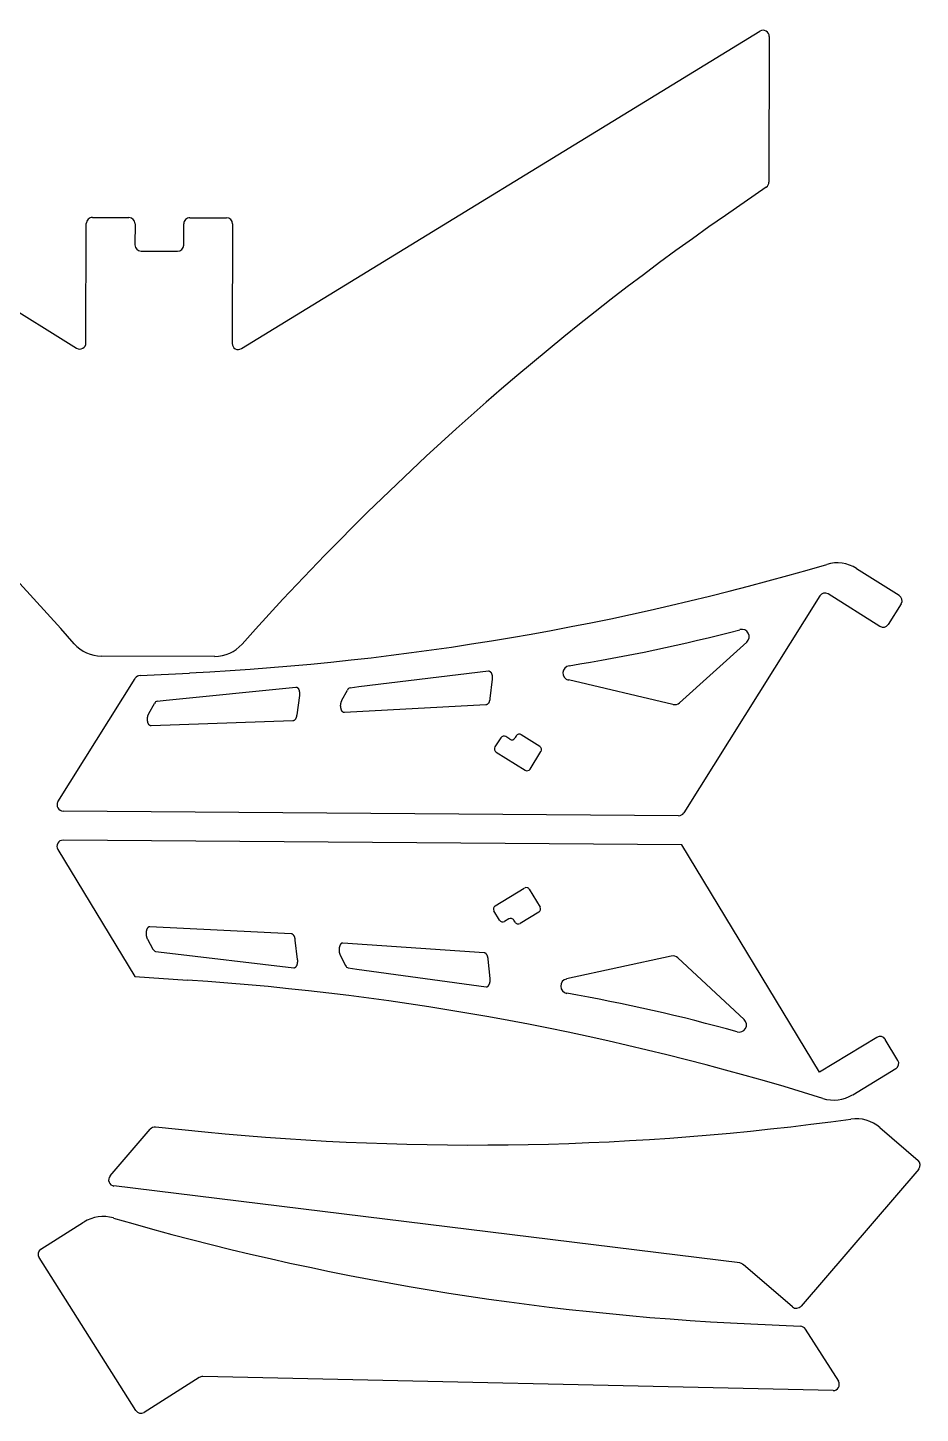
# Model space of a CAD drawing. Extents: x 2523 to 4264, y -377 to 761.
# Drawn here: x 3531 to 4264, y -377 to 760 of the extents above; entities that cross this region are included whole.
import ezdxf

# ---------------------------------------------------------------- set-up
doc = ezdxf.new("R2010")
doc.units = 0
doc.layers.get('0').update_dxf_attribs({"linetype": 'CONTINUOUS'})
doc.layers.add('DEFAULT', color=7, linetype='CONTINUOUS')

msp = doc.modelspace()

# ---------------------------------------------------------------- linework, layer by layer
at = {"color": 0, "linetype": 'BYBLOCK'}
for p, q in [((3147.2, 760.1), (3571.2, 497.2)), ((3706.5, 496.8), (4132, 757.3)), ((4139.6, 753), (4139.3, 633.5)), ((4137.1, 629.4), (4103.7, 606.1)), ((3584.2, 604.4), (3614.2, 604.3)), ((3664.2, 604.2), (3694.2, 604.1)), ((3578.9, 501.4), (3579.2, 599.4)), ((3619.2, 599.3), (3619.1, 581.8)), ((3659.1, 581.7), (3659.2, 599.2)), ((3699.2, 599.1), (3698.9, 501)), ((3624.1, 576.8), (3654.1, 576.7)), ((4211.2, 316.3), (4246.3, 294.3)), ((4181.1, 293.8), (4069.5, 115.7)), ((4230.4, 268.8), (4188, 295.4)), ((4247.9, 287.4), (4237.3, 270.4)), ((3684.6, 244.1), (3591.7, 244.4)), ((3623.4, 228.5), (3664, 230.5)), ((3555.9, 124.9), (3619.4, 226.1)), ((3919.3, 177.4), (3914.5, 169.8)), ((3926.8, 176.2), (3923.4, 178.3)), ((3932, 178.8), (3930.9, 177.2)), ((3951.4, 170.2), (3936.1, 179.8)), ((3915.5, 165.6), (3939.2, 150.7)), ((3943.3, 151.7), (3952.3, 166.1)), ((4065.2, 113.4), (3560.1, 117.2)), ((4068, 89.4), (3560.1, 93.3)), ((3555.8, 85.7), (3619.1, -18.7)), ((4180.9, -97.1), (4068, 89.4)), ((3914.7, 39.5), (3938.6, 54)), ((3942.7, 53), (3951.6, 38.4)), ((3918.3, 27.6), (3913.7, 35.3)), ((3950.5, 34.3), (3935.1, 25)), ((3925.9, 28.7), (3922.4, 26.6)), ((3931, 26), (3930, 27.7)), ((3619.1, -18.7), (3662.3, -21.6)), ((4228, -68.6), (4180.9, -97.1)), ((4245.2, -87.4), (4234.8, -70.3)), ((4208.1, -115.7), (4243.5, -94.2)), ((3542, -242.4), (3577, -220.3)), ((3619.8, -374.8), (3540.5, -249.3)), ((4124.5, -303.7), (4165.2, -305.6)), ((4169.2, -307.9), (4196.3, -350.8)), ((3671.9, -347.7), (3626.7, -376.3)), ((4192, -358.5), (3674.7, -346.9))]:
    msp.add_line(p, q, dxfattribs=at)
for centre, radius, start, end in [((4134.6, 753), 5, 359.8325, 121.4746), ((4134.3, 633.5), 5, 304.8325, 359.8325), ((1875.8, -1234.7), 2255.2, 41.3287, 54.8325), ((3584.2, 599.4), 5, 89.8325, 179.8325), ((3614.2, 599.3), 5, 359.8325, 89.8325), ((3664.2, 599.2), 5, 89.8325, 179.8325), ((3694.2, 599.1), 5, 359.8325, 89.8325), ((5391.8, -1245), 2255.2, 124.8325, 138.3363), ((3624.1, 581.8), 5, 179.8325, 269.8325), ((3654.1, 581.7), 5, 269.8325, 359.8325), ((3573.9, 501.4), 5, 238.1904, 359.8325), ((3703.9, 501), 5, 179.8325, 301.4746), ((3549.1, 2482.8), 2255.2, 272.9203, 286.424), ((4195.3, 290.9), 30, 57.9203, 106.424), ((4185.3, 291.2), 5, 57.9203, 147.9203), ((4243.6, 290), 5, 327.9203, 57.9203), ((4233, 273.1), 5, 237.9203, 327.9203), ((3591.8, 274.4), 30, 221.3287, 269.8325), ((3684.6, 274.1), 30, 269.8325, 318.3363), ((3623.6, 223.5), 5, 92.9203, 147.9203), ((3921.8, 175.8), 3, 57.9203, 147.9203), ((3928.4, 178.7), 3, 237.9203, 327.9203), ((3934.6, 177.3), 3, 57.9203, 147.9203), ((3917.1, 168.2), 3, 147.9203, 237.9203), ((3949.8, 167.7), 3, 327.9203, 57.9203), ((3940.8, 153.3), 3, 237.9203, 327.9203), ((3560.2, 122.2), 5, 147.9203, 269.5623), ((4065.2, 118.4), 5, 269.5623, 327.9203), ((3560.1, 88.3), 5, 89.5623, 211.2044), ((3940.2, 51.4), 3, 31.2044, 121.2044), ((3916.2, 36.9), 3, 121.2044, 211.2044), ((3949, 36.9), 3, 301.2044, 31.2044), ((3920.9, 29.2), 3, 211.2044, 301.2044), ((3927.4, 26.1), 3, 31.2044, 121.2044), ((3933.6, 27.5), 3, 211.2044, 301.2044), ((3513, -2271.8), 2255.2, 72.7006, 86.2044), ((4230.6, -72.8), 5, 31.2044, 121.2044), ((4240.9, -90), 5, 301.2044, 31.2044), ((4192.5, -90), 30, 252.7006, 301.2044), ((3593.1, -245.6), 30, 73.8183, 122.3221), ((4229.9, 1949), 2255.2, 253.8183, 267.3221), ((3544.7, -246.7), 5, 122.3221, 212.3221), ((4165, -310.6), 5, 32.3221, 87.3221), ((3674.6, -351.9), 5, 88.7203, 122.3221), ((4192.1, -353.5), 5, 268.7203, 32.3221), ((3624, -372.1), 5, 212.3221, 302.3221)]:
    msp.add_arc(centre, radius, start, end, dxfattribs=at)
at = {"layer": 'DEFAULT'}
for p, q in [((4121.1, 255.8), (4066, 206.1)), ((3802.8, 219.3), (3909.1, 232.2)), ((3909.1, 232.2), (3909.2, 232.2)), ((3909.2, 232.2), (3909.2, 232.2)), ((3909.2, 232.2), (3909.3, 232.2)), ((3909.3, 232.2), (3909.3, 232.2)), ((3909.3, 232.2), (3909.3, 232.2)), ((3909.3, 232.2), (3909.4, 232.2)), ((3909.4, 232.2), (3909.4, 232.2)), ((3909.4, 232.2), (3909.5, 232.2)), ((3909.5, 232.2), (3909.5, 232.2)), ((3909.5, 232.2), (3909.6, 232.2)), ((3909.6, 232.2), (3909.6, 232.2)), ((3909.6, 232.2), (3909.6, 232.2)), ((3909.6, 232.2), (3909.7, 232.2)), ((3909.7, 232.2), (3909.7, 232.2)), ((3909.7, 232.2), (3909.8, 232.2)), ((3909.8, 232.2), (3909.8, 232.1)), ((3909.8, 232.1), (3909.9, 232.1)), ((3909.9, 232.1), (3909.9, 232.1)), ((3909.9, 232.1), (3909.9, 232.1)), ((3909.9, 232.1), (3910, 232.1)), ((3910, 232.1), (3910, 232.1)), ((3910, 232.1), (3910.1, 232)), ((3910.1, 232), (3910.1, 232)), ((3910.1, 232), (3910.2, 232)), ((3910.2, 232), (3910.2, 232)), ((3910.2, 232), (3910.2, 232)), ((3910.2, 232), (3910.3, 231.9)), ((3910.3, 231.9), (3910.3, 231.9)), ((3910.3, 231.9), (3910.4, 231.9)), ((3910.4, 231.9), (3910.4, 231.8)), ((3910.4, 231.8), (3910.5, 231.8)), ((3910.5, 231.8), (3910.5, 231.8)), ((3910.5, 231.8), (3910.5, 231.8)), ((3910.5, 231.8), (3910.6, 231.7)), ((3910.6, 231.7), (3910.6, 231.7)), ((3910.6, 231.7), (3910.7, 231.7)), ((3910.7, 231.7), (3910.7, 231.6)), ((3910.7, 231.6), (3910.7, 231.6)), ((3910.7, 231.6), (3910.8, 231.5)), ((3910.8, 231.5), (3910.8, 231.5)), ((3910.8, 231.5), (3910.9, 231.4)), ((3910.9, 231.4), (3911, 231.3)), ((3911, 231.3), (3911, 231.2)), ((3911, 231.2), (3911.1, 231.2)), ((3911.1, 231.2), (3911.2, 231.1)), ((3911.2, 231.1), (3911.2, 231)), ((3911.2, 231), (3911.3, 230.9)), ((3911.3, 230.9), (3911.4, 230.7)), ((3911.4, 230.7), (3911.4, 230.6)), ((3911.4, 230.6), (3911.5, 230.5)), ((3911.5, 230.5), (3911.5, 230.4)), ((3911.5, 230.4), (3911.6, 230.3)), ((3911.6, 230.3), (3911.6, 230.2)), ((3911.6, 230.2), (3911.7, 230)), ((3911.7, 230), (3911.7, 229.9)), ((3911.7, 229.9), (3911.8, 229.8)), ((3911.8, 229.8), (3911.8, 229.7)), ((3911.8, 229.7), (3911.9, 229.5)), ((3911.9, 229.5), (3911.9, 229.4)), ((3911.9, 229.4), (3912, 229.2)), ((3912, 229.2), (3912, 229.1)), ((3912, 229.1), (3912, 228.9)), ((3912, 228.9), (3912.1, 228.8)), ((3912.1, 228.8), (3912.1, 228.6)), ((3912.1, 228.6), (3912.2, 228.3)), ((3912.2, 228.3), (3912.2, 228)), ((3912.2, 228), (3912.2, 227.7)), ((3912.2, 227.7), (3912.3, 227.4)), ((3644.6, 208.1), (3751.1, 219)), ((3751.1, 219), (3751.2, 219)), ((3751.2, 219), (3751.2, 219)), ((3751.2, 219), (3751.2, 219)), ((3751.2, 219), (3751.3, 219)), ((3751.3, 219), (3751.3, 219)), ((3751.3, 219), (3751.4, 219)), ((3751.4, 219), (3751.4, 219)), ((3751.4, 219), (3751.5, 219)), ((3751.5, 219), (3751.5, 219)), ((3751.5, 219), (3751.5, 219)), ((3751.5, 219), (3751.6, 218.9)), ((3751.6, 218.9), (3751.6, 218.9)), ((3751.6, 218.9), (3751.7, 218.9)), ((3751.7, 218.9), (3751.7, 218.9)), ((3751.7, 218.9), (3751.8, 218.9)), ((3751.8, 218.9), (3751.8, 218.9)), ((3751.8, 218.9), (3751.9, 218.9)), ((3751.9, 218.9), (3751.9, 218.9)), ((3751.9, 218.9), (3751.9, 218.8)), ((3751.9, 218.8), (3752, 218.8)), ((3752, 218.8), (3752, 218.8)), ((3752, 218.8), (3752.1, 218.8)), ((3752.1, 218.8), (3752.1, 218.8)), ((3752.1, 218.8), (3752.1, 218.7)), ((3752.1, 218.7), (3752.2, 218.7)), ((3752.2, 218.7), (3752.2, 218.7)), ((3752.2, 218.7), (3752.3, 218.7)), ((3752.3, 218.7), (3752.3, 218.6)), ((3752.3, 218.6), (3752.4, 218.6)), ((3752.4, 218.6), (3752.4, 218.6)), ((3752.4, 218.6), (3752.4, 218.6)), ((3752.4, 218.6), (3752.5, 218.5)), ((3752.5, 218.5), (3752.5, 218.5)), ((3752.5, 218.5), (3752.6, 218.5)), ((3752.6, 218.5), (3752.6, 218.4)), ((3752.6, 218.4), (3752.6, 218.4)), ((3752.6, 218.4), (3752.7, 218.4)), ((3752.7, 218.4), (3752.7, 218.3)), ((3752.7, 218.3), (3752.7, 218.3)), ((3752.7, 218.3), (3752.8, 218.2)), ((3752.8, 218.2), (3752.9, 218.2)), ((3752.9, 218.2), (3752.9, 218.1)), ((3752.9, 218.1), (3753, 218)), ((3753, 218), (3753.1, 217.9)), ((3753.1, 217.9), (3753.1, 217.8)), ((3753.1, 217.8), (3753.2, 217.7)), ((3753.2, 217.7), (3753.3, 217.6)), ((3753.3, 217.6), (3753.3, 217.5)), ((3753.3, 217.5), (3753.4, 217.4)), ((3753.4, 217.4), (3753.4, 217.2)), ((3753.4, 217.2), (3753.5, 217.1)), ((3753.5, 217.1), (3753.5, 217)), ((3753.5, 217), (3753.6, 216.9)), ((3753.6, 216.9), (3753.6, 216.8)), ((3753.6, 216.8), (3753.7, 216.6)), ((3753.7, 216.6), (3753.7, 216.5)), ((3753.7, 216.5), (3753.8, 216.4)), ((3753.8, 216.4), (3753.8, 216.2)), ((3753.8, 216.2), (3753.9, 216.1)), ((3753.9, 216.1), (3753.9, 216)), ((3789, 208.2), (3793.5, 216.5)), ((3795.7, 218.4), (3802.8, 219.3)), ((3912.2, 225.4), (3910.4, 209.5)), ((3912.3, 225.7), (3912.2, 225.4)), ((3912.3, 227.4), (3912.3, 227)), ((3912.3, 227), (3912.3, 226.7)), ((3912.3, 226.7), (3912.3, 226.4)), ((3912.3, 226.4), (3912.3, 226)), ((3912.3, 226), (3912.3, 225.7)), ((4060.6, 204.7), (3975, 224.8)), ((3630.5, 197.3), (3635.2, 205.5)), ((3637.4, 207.4), (3644.6, 208.1)), ((3754.1, 212.1), (3752, 196.2)), ((3753.9, 216), (3753.9, 215.8)), ((3753.9, 215.8), (3754, 215.7)), ((3754, 215.7), (3754, 215.5)), ((3754, 215.5), (3754, 215.4)), ((3754, 215.4), (3754.1, 215)), ((3754.1, 215), (3754.1, 214.7)), ((3754.1, 214.7), (3754.1, 214.4)), ((3754.1, 214.4), (3754.2, 214.1)), ((3754.2, 213.1), (3754.1, 212.7)), ((3754.1, 212.7), (3754.1, 212.4)), ((3754.1, 212.4), (3754.1, 212.1)), ((3754.2, 214.1), (3754.2, 213.7)), ((3754.2, 213.7), (3754.2, 213.4)), ((3754.2, 213.4), (3754.2, 213.1)), ((3788, 205.1), (3788.1, 205.3)), ((3788, 204.9), (3788, 205.1)), ((3788, 204.6), (3788, 204.9)), ((3788.1, 205.7), (3788.2, 206)), ((3788.1, 205.5), (3788.1, 205.7)), ((3788.1, 205.3), (3788.1, 205.5)), ((3788.2, 206.2), (3788.3, 206.4)), ((3788.2, 206), (3788.2, 206.2)), ((3788.3, 206.6), (3788.4, 206.8)), ((3788.3, 206.4), (3788.3, 206.6)), ((3788.4, 206.8), (3788.5, 207)), ((3788.5, 207.2), (3788.6, 207.4)), ((3788.5, 207), (3788.5, 207.2)), ((3788.6, 207.4), (3788.7, 207.5)), ((3788.7, 207.5), (3788.8, 207.7)), ((3788.8, 207.9), (3788.9, 208)), ((3788.8, 207.7), (3788.8, 207.9)), ((3788.9, 208), (3789, 208.2)), ((3908.2, 204.7), (3908.1, 204.7)), ((3908.3, 204.8), (3908.2, 204.7)), ((3908.4, 204.9), (3908.3, 204.8)), ((3908.3, 204.8), (3908.3, 204.8)), ((3908.5, 205), (3908.4, 204.9)), ((3908.6, 205.1), (3908.5, 205)), ((3908.5, 205), (3908.5, 205)), ((3908.7, 205.1), (3908.6, 205.1)), ((3908.8, 205.3), (3908.7, 205.2)), ((3908.7, 205.2), (3908.7, 205.1)), ((3908.9, 205.4), (3908.8, 205.3)), ((3909, 205.5), (3908.9, 205.4)), ((3908.9, 205.4), (3908.9, 205.4)), ((3909.1, 205.6), (3909, 205.5)), ((3909.2, 205.8), (3909.1, 205.7)), ((3909.1, 205.7), (3909.1, 205.6)), ((3909.3, 206), (3909.2, 205.9)), ((3909.2, 205.9), (3909.2, 205.8)), ((3909.4, 206.1), (3909.3, 206.1)), ((3909.3, 206.1), (3909.3, 206)), ((3909.5, 206.2), (3909.4, 206.1)), ((3909.6, 206.5), (3909.5, 206.2)), ((3909.7, 206.7), (3909.6, 206.5)), ((3909.8, 206.9), (3909.7, 206.7)), ((3909.9, 207.3), (3909.8, 207.1)), ((3909.8, 207.1), (3909.8, 206.9)), ((3910, 207.6), (3909.9, 207.3)), ((3910.1, 207.8), (3910, 207.6)), ((3910.2, 208.3), (3910.1, 208)), ((3910.1, 208), (3910.1, 207.8)), ((3910.3, 208.8), (3910.2, 208.5)), ((3910.2, 208.5), (3910.2, 208.3)), ((3910.4, 209.3), (3910.3, 209)), ((3910.3, 209), (3910.3, 208.8)), ((3910.4, 209.5), (3910.4, 209.3)), ((3629.4, 193.5), (3629.5, 193.7)), ((3629.4, 193.3), (3629.4, 193.5)), ((3629.5, 194.2), (3629.6, 194.4)), ((3629.5, 194), (3629.5, 194.2)), ((3629.5, 193.7), (3629.5, 194)), ((3629.6, 194.9), (3629.7, 195.1)), ((3629.6, 194.6), (3629.6, 194.9)), ((3629.6, 194.4), (3629.6, 194.6)), ((3629.7, 195.3), (3629.8, 195.5)), ((3629.7, 195.1), (3629.7, 195.3)), ((3629.8, 195.5), (3629.9, 195.7)), ((3629.9, 195.9), (3630, 196.1)), ((3629.9, 195.7), (3629.9, 195.9)), ((3630, 196.1), (3630.1, 196.3)), ((3630.1, 196.5), (3630.2, 196.6)), ((3630.1, 196.3), (3630.1, 196.5)), ((3630.2, 196.6), (3630.3, 196.8)), ((3630.3, 196.8), (3630.4, 197)), ((3630.4, 197), (3630.5, 197.1)), ((3630.5, 197.1), (3630.5, 197.3)), ((3751.2, 193.4), (3751, 193.2)), ((3751.3, 193.6), (3751.2, 193.4)), ((3751.4, 194.1), (3751.3, 193.9)), ((3751.3, 193.9), (3751.3, 193.6)), ((3751.5, 194.3), (3751.4, 194.1)), ((3751.6, 194.6), (3751.5, 194.3)), ((3751.7, 194.8), (3751.6, 194.6)), ((3751.8, 195.3), (3751.7, 195)), ((3751.7, 195), (3751.7, 194.8)), ((3751.9, 195.8), (3751.8, 195.5)), ((3751.8, 195.5), (3751.8, 195.3)), ((3752, 196.2), (3751.9, 196)), ((3751.9, 196), (3751.9, 195.8)), ((3787.9, 204), (3788, 204.2)), ((3787.9, 203.7), (3787.9, 204)), ((3787.9, 203.5), (3787.9, 203.7)), ((3787.9, 203.3), (3787.9, 203.5)), ((3788, 203.1), (3787.9, 203.3)), ((3788, 204.4), (3788, 204.6)), ((3788, 204.2), (3788, 204.4)), ((3788, 202.8), (3788, 203.1)), ((3788, 202.6), (3788, 202.8)), ((3788, 202.4), (3788, 202.6)), ((3788, 202.2), (3788, 202.4)), ((3788.1, 202), (3788, 202.2)), ((3788.1, 201.8), (3788.1, 202)), ((3788.1, 201.6), (3788.1, 201.8)), ((3788.2, 201.4), (3788.1, 201.6)), ((3788.2, 201.2), (3788.2, 201.4)), ((3788.3, 201.1), (3788.2, 201.2)), ((3788.3, 200.9), (3788.3, 201.1)), ((3788.4, 200.7), (3788.3, 200.9)), ((3788.4, 200.5), (3788.4, 200.7)), ((3788.5, 200.3), (3788.4, 200.5)), ((3788.6, 200.2), (3788.5, 200.3)), ((3788.6, 200), (3788.6, 200.2)), ((3788.7, 199.8), (3788.6, 200)), ((3788.8, 199.7), (3788.7, 199.8)), ((3788.9, 199.5), (3788.8, 199.7)), ((3789, 199.4), (3788.9, 199.5)), ((3788.9, 199.5), (3788.9, 199.5)), ((3789, 199.3), (3789, 199.4)), ((3789.1, 199.3), (3789, 199.3)), ((3789.1, 199.2), (3789.1, 199.3)), ((3789.1, 199.1), (3789.1, 199.2)), ((3789.2, 199.1), (3789.1, 199.1)), ((3789.2, 199), (3789.2, 199.1)), ((3789.3, 198.9), (3789.2, 199)), ((3789.4, 198.8), (3789.3, 198.9)), ((3789.3, 198.9), (3789.3, 198.9)), ((3789.5, 198.7), (3789.4, 198.8)), ((3789.4, 198.8), (3789.4, 198.8)), ((3789.6, 198.6), (3789.5, 198.7)), ((3789.5, 198.7), (3789.5, 198.7)), ((3789.7, 198.6), (3789.6, 198.6)), ((3789.7, 198.5), (3789.7, 198.6)), ((3789.8, 198.5), (3789.7, 198.5)), ((3789.8, 198.4), (3789.8, 198.5)), ((3789.9, 198.4), (3789.8, 198.4)), ((3790, 198.3), (3789.9, 198.4)), ((3789.9, 198.4), (3789.9, 198.4)), ((3790.1, 198.3), (3790, 198.3)), ((3790, 198.3), (3790, 198.3)), ((3790.2, 198.2), (3790.1, 198.3)), ((3790.3, 198.2), (3790.2, 198.2)), ((3790.2, 198.2), (3790.2, 198.2)), ((3790.4, 198.2), (3790.3, 198.2)), ((3790.3, 198.2), (3790.3, 198.2)), ((3790.4, 198.1), (3790.4, 198.2)), ((3790.5, 198.1), (3790.4, 198.1)), ((3790.6, 198.1), (3790.5, 198.1)), ((3790.5, 198.1), (3790.5, 198.1)), ((3790.7, 198.1), (3790.6, 198.1)), ((3790.8, 198.1), (3790.7, 198.1)), ((3790.7, 198.1), (3790.7, 198.1)), ((3790.9, 198.1), (3790.8, 198.1)), ((3790.8, 198.1), (3790.8, 198.1)), ((3791, 198.1), (3790.9, 198.1)), ((3790.9, 198.1), (3790.9, 198.1)), ((3907.1, 204.3), (3791, 198.1)), ((3907.2, 204.3), (3907.1, 204.3)), ((3907.3, 204.4), (3907.2, 204.3)), ((3907.2, 204.3), (3907.2, 204.3)), ((3907.2, 204.3), (3907.2, 204.3)), ((3907.4, 204.4), (3907.3, 204.4)), ((3907.3, 204.4), (3907.3, 204.4)), ((3907.3, 204.4), (3907.3, 204.4)), ((3907.5, 204.4), (3907.4, 204.4)), ((3907.4, 204.4), (3907.4, 204.4)), ((3907.4, 204.4), (3907.4, 204.4)), ((3907.6, 204.4), (3907.5, 204.4)), ((3907.5, 204.4), (3907.5, 204.4)), ((3907.5, 204.4), (3907.5, 204.4)), ((3907.7, 204.4), (3907.6, 204.4)), ((3907.6, 204.4), (3907.6, 204.4)), ((3907.6, 204.4), (3907.6, 204.4)), ((3907.8, 204.5), (3907.7, 204.5)), ((3907.7, 204.5), (3907.7, 204.5)), ((3907.7, 204.5), (3907.7, 204.4)), ((3907.9, 204.5), (3907.8, 204.5)), ((3908, 204.6), (3907.9, 204.6)), ((3907.9, 204.6), (3907.9, 204.5)), ((3908.1, 204.6), (3908, 204.6)), ((3908.1, 204.7), (3908.1, 204.6)), ((3629.4, 193.1), (3629.4, 193.3)), ((3629.4, 192.8), (3629.4, 193.1)), ((3629.4, 192.6), (3629.4, 192.8)), ((3629.4, 192.4), (3629.4, 192.6)), ((3629.4, 192.2), (3629.4, 192.4)), ((3629.4, 192), (3629.4, 192.2)), ((3629.4, 191.8), (3629.4, 192)), ((3629.4, 191.5), (3629.4, 191.8)), ((3629.5, 191.3), (3629.4, 191.5)), ((3629.5, 191.1), (3629.5, 191.3)), ((3629.5, 190.9), (3629.5, 191.1)), ((3629.6, 190.7), (3629.5, 190.9)), ((3629.6, 190.6), (3629.6, 190.7)), ((3629.6, 190.4), (3629.6, 190.6)), ((3629.7, 190.2), (3629.6, 190.4)), ((3629.7, 190), (3629.7, 190.2)), ((3629.8, 189.8), (3629.7, 190)), ((3629.8, 189.6), (3629.8, 189.8)), ((3629.9, 189.5), (3629.8, 189.6)), ((3630, 189.3), (3629.9, 189.5)), ((3630, 189.1), (3630, 189.3)), ((3630.1, 188.9), (3630, 189.1)), ((3630.2, 188.8), (3630.1, 188.9)), ((3630.3, 188.6), (3630.2, 188.8)), ((3630.3, 188.5), (3630.3, 188.6)), ((3630.3, 188.6), (3630.3, 188.6)), ((3630.4, 188.4), (3630.3, 188.5)), ((3630.5, 188.3), (3630.4, 188.4)), ((3630.4, 188.4), (3630.4, 188.4)), ((3630.5, 188.2), (3630.5, 188.3)), ((3630.6, 188.2), (3630.5, 188.2)), ((3630.6, 188.1), (3630.6, 188.2)), ((3630.7, 188), (3630.6, 188.1)), ((3630.8, 187.9), (3630.7, 188)), ((3630.7, 188), (3630.7, 188)), ((3630.9, 187.8), (3630.8, 187.9)), ((3630.8, 187.9), (3630.8, 187.9)), ((3631, 187.7), (3630.9, 187.8)), ((3630.9, 187.8), (3630.9, 187.8)), ((3631.1, 187.6), (3631, 187.7)), ((3631, 187.7), (3631, 187.7)), ((3631.2, 187.5), (3631.1, 187.6)), ((3631.1, 187.6), (3631.1, 187.6)), ((3631.3, 187.5), (3631.2, 187.5)), ((3631.2, 187.5), (3631.2, 187.5)), ((3631.3, 187.4), (3631.3, 187.5)), ((3631.4, 187.4), (3631.3, 187.4)), ((3631.5, 187.3), (3631.4, 187.4)), ((3631.4, 187.4), (3631.4, 187.4)), ((3631.6, 187.3), (3631.5, 187.3)), ((3631.7, 187.3), (3631.6, 187.3)), ((3631.6, 187.3), (3631.6, 187.3)), ((3631.7, 187.2), (3631.7, 187.3)), ((3631.8, 187.2), (3631.7, 187.2)), ((3631.9, 187.2), (3631.8, 187.2)), ((3631.8, 187.2), (3631.8, 187.2)), ((3632, 187.2), (3631.9, 187.2)), ((3632.1, 187.2), (3632, 187.2)), ((3632, 187.2), (3632, 187.2)), ((3632.1, 187.1), (3632.1, 187.2)), ((3632.2, 187.1), (3632.1, 187.1)), ((3632.3, 187.1), (3632.2, 187.1)), ((3632.2, 187.1), (3632.2, 187.1)), ((3748.6, 191.2), (3632.3, 187.1)), ((3632.3, 187.1), (3632.3, 187.1)), ((3748.7, 191.2), (3748.6, 191.2)), ((3748.6, 191.2), (3748.6, 191.2)), ((3748.8, 191.2), (3748.7, 191.2)), ((3748.7, 191.2), (3748.7, 191.2)), ((3748.7, 191.2), (3748.7, 191.2)), ((3748.9, 191.2), (3748.8, 191.2)), ((3748.8, 191.2), (3748.8, 191.2)), ((3748.8, 191.2), (3748.8, 191.2)), ((3748.8, 191.2), (3748.8, 191.2)), ((3749, 191.2), (3748.9, 191.2)), ((3748.9, 191.2), (3748.9, 191.2)), ((3748.9, 191.2), (3748.9, 191.2)), ((3749.1, 191.2), (3749, 191.2)), ((3749, 191.2), (3749, 191.2)), ((3749.2, 191.3), (3749.1, 191.3)), ((3749.1, 191.3), (3749.1, 191.2)), ((3749.1, 191.2), (3749.1, 191.2)), ((3749.3, 191.3), (3749.2, 191.3)), ((3749.2, 191.3), (3749.2, 191.3)), ((3749.4, 191.4), (3749.3, 191.3)), ((3749.3, 191.3), (3749.3, 191.3)), ((3749.5, 191.4), (3749.4, 191.4)), ((3749.6, 191.5), (3749.5, 191.4)), ((3749.5, 191.4), (3749.5, 191.4)), ((3749.7, 191.5), (3749.6, 191.5)), ((3749.8, 191.6), (3749.7, 191.6)), ((3749.7, 191.6), (3749.7, 191.5)), ((3749.9, 191.7), (3749.8, 191.6)), ((3750, 191.8), (3749.9, 191.7)), ((3749.9, 191.7), (3749.9, 191.7)), ((3750.1, 191.9), (3750, 191.8)), ((3750.2, 192), (3750.1, 191.9)), ((3750.1, 191.9), (3750.1, 191.9)), ((3750.3, 192.1), (3750.2, 192)), ((3750.4, 192.2), (3750.3, 192.1)), ((3750.3, 192.1), (3750.3, 192.1)), ((3750.5, 192.3), (3750.4, 192.2)), ((3750.6, 192.5), (3750.5, 192.4)), ((3750.5, 192.4), (3750.5, 192.3)), ((3750.7, 192.5), (3750.6, 192.5)), ((3750.8, 192.7), (3750.7, 192.6)), ((3750.7, 192.6), (3750.7, 192.5)), ((3750.9, 192.9), (3750.8, 192.8)), ((3750.8, 192.8), (3750.8, 192.7)), ((3751, 193.2), (3750.9, 193)), ((3750.9, 193), (3750.9, 192.9)), ((3628.3, 17.3), (3628.2, 17)), ((3628.2, 17), (3628.2, 16.8)), ((3628.2, 16.8), (3628.2, 16.6)), ((3628.2, 16.6), (3628.2, 16.4)), ((3628.2, 16.4), (3628.3, 16.2)), ((3628.4, 18.3), (3628.3, 18.1)), ((3628.3, 18.1), (3628.3, 17.9)), ((3628.3, 17.9), (3628.3, 17.7)), ((3628.3, 17.7), (3628.3, 17.5)), ((3628.3, 17.5), (3628.3, 17.3)), ((3628.3, 16.2), (3628.3, 15.9)), ((3628.3, 15.9), (3628.3, 15.7)), ((3628.3, 15.7), (3628.3, 15.5)), ((3628.3, 15.5), (3628.3, 15.2)), ((3628.3, 15.2), (3628.4, 15)), ((3628.5, 18.9), (3628.4, 18.7)), ((3628.4, 18.7), (3628.4, 18.5)), ((3628.4, 18.5), (3628.4, 18.3)), ((3628.4, 15), (3628.4, 14.8)), ((3628.4, 14.8), (3628.5, 14.6)), ((3628.6, 19.3), (3628.5, 19.1)), ((3628.5, 19.1), (3628.5, 18.9)), ((3628.5, 14.6), (3628.5, 14.4)), ((3628.5, 14.4), (3628.5, 14.2)), ((3628.5, 14.2), (3628.6, 13.9)), ((3628.7, 19.6), (3628.6, 19.5)), ((3628.6, 19.5), (3628.6, 19.3)), ((3628.6, 13.9), (3628.7, 13.7)), ((3628.8, 20), (3628.7, 19.8)), ((3628.7, 19.8), (3628.7, 19.6)), ((3628.7, 13.7), (3628.7, 13.5)), ((3628.7, 13.5), (3628.8, 13.3)), ((3628.9, 20.3), (3628.8, 20.2)), ((3628.8, 20.2), (3628.8, 20)), ((3628.8, 13.3), (3628.8, 13.2)), ((3628.8, 13.2), (3628.9, 13)), ((3629, 20.5), (3628.9, 20.3)), ((3628.9, 13), (3629, 12.8)), ((3629.1, 20.6), (3629, 20.5)), ((3629, 12.8), (3629.1, 12.6)), ((3629.2, 20.8), (3629.1, 20.6)), ((3629.1, 12.6), (3629.1, 12.5)), ((3629.1, 12.5), (3629.2, 12.3)), ((3629.3, 21), (3629.2, 20.9)), ((3629.2, 20.9), (3629.2, 20.9)), ((3629.2, 20.9), (3629.2, 20.8)), ((3629.2, 12.3), (3629.3, 12.1)), ((3629.4, 21.1), (3629.3, 21.1)), ((3629.3, 21.1), (3629.3, 21)), ((3629.3, 12.1), (3633.9, 3.8)), ((3629.5, 21.3), (3629.4, 21.2)), ((3629.4, 21.2), (3629.4, 21.1)), ((3629.6, 21.4), (3629.5, 21.3)), ((3629.5, 21.3), (3629.5, 21.3)), ((3629.7, 21.5), (3629.6, 21.5)), ((3629.6, 21.5), (3629.6, 21.4)), ((3629.8, 21.6), (3629.7, 21.6)), ((3629.7, 21.6), (3629.7, 21.5)), ((3629.9, 21.7), (3629.8, 21.7)), ((3629.8, 21.7), (3629.8, 21.6)), ((3630, 21.8), (3629.9, 21.8)), ((3629.9, 21.8), (3629.9, 21.7)), ((3630.1, 21.9), (3630, 21.9)), ((3630, 21.9), (3630, 21.8)), ((3630.2, 22), (3630.1, 21.9)), ((3630.1, 21.9), (3630.1, 21.9)), ((3630.3, 22), (3630.2, 22)), ((3630.4, 22.1), (3630.3, 22)), ((3630.3, 22), (3630.3, 22)), ((3630.5, 22.1), (3630.4, 22.1)), ((3630.4, 22.1), (3630.4, 22.1)), ((3630.6, 22.2), (3630.5, 22.1)), ((3630.5, 22.1), (3630.5, 22.1)), ((3630.7, 22.2), (3630.6, 22.2)), ((3630.8, 22.2), (3630.7, 22.2)), ((3630.7, 22.2), (3630.7, 22.2)), ((3630.9, 22.2), (3630.8, 22.2)), ((3630.8, 22.2), (3630.8, 22.2)), ((3631, 22.3), (3630.9, 22.2)), ((3630.9, 22.2), (3630.9, 22.2)), ((3631.1, 22.3), (3631, 22.3)), ((3631, 22.3), (3631, 22.3)), ((3631.2, 22.3), (3631.1, 22.3)), ((3631.3, 22.3), (3631.2, 22.3)), ((3631.2, 22.3), (3631.2, 22.3)), ((3747.4, 16.5), (3631.3, 22.3)), ((3747.5, 16.5), (3747.4, 16.5)), ((3747.6, 16.5), (3747.5, 16.5)), ((3747.5, 16.5), (3747.5, 16.5)), ((3747.5, 16.5), (3747.5, 16.5)), ((3747.7, 16.5), (3747.6, 16.5)), ((3747.6, 16.5), (3747.6, 16.5)), ((3747.6, 16.5), (3747.6, 16.5)), ((3747.7, 16.4), (3747.7, 16.5)), ((3747.8, 16.4), (3747.7, 16.4)), ((3747.7, 16.4), (3747.7, 16.4)), ((3747.9, 16.4), (3747.8, 16.4)), ((3747.8, 16.4), (3747.8, 16.4)), ((3747.8, 16.4), (3747.8, 16.4)), ((3748, 16.4), (3747.9, 16.4)), ((3747.9, 16.4), (3747.9, 16.4)), ((3747.9, 16.4), (3747.9, 16.4)), ((3748, 16.3), (3748, 16.4)), ((3748, 16.4), (3748, 16.4)), ((3748.1, 16.3), (3748, 16.3)), ((3748.2, 16.3), (3748.1, 16.3)), ((3748.2, 16.2), (3748.2, 16.3)), ((3748.3, 16.2), (3748.2, 16.2)), ((3748.4, 16.2), (3748.3, 16.2)), ((3748.4, 16.1), (3748.4, 16.2)), ((3748.5, 16.1), (3748.4, 16.1)), ((3748.6, 16), (3748.5, 16.1)), ((3748.7, 15.9), (3748.6, 16)), ((3748.6, 16), (3748.6, 16)), ((3748.8, 15.9), (3748.7, 15.9)), ((3748.8, 15.8), (3748.8, 15.9)), ((3748.9, 15.7), (3748.8, 15.8)), ((3749, 15.7), (3748.9, 15.7)), ((3749, 15.6), (3749, 15.7)), ((3749.1, 15.5), (3749, 15.6)), ((3749.2, 15.5), (3749.1, 15.5)), ((3749.2, 15.4), (3749.2, 15.5)), ((3749.3, 15.3), (3749.2, 15.4)), ((3749.4, 15.2), (3749.3, 15.3)), ((3749.4, 15.1), (3749.4, 15.2)), ((3749.5, 15.1), (3749.4, 15.1)), ((3749.5, 15), (3749.5, 15.1)), ((3749.6, 14.9), (3749.5, 15)), ((3749.7, 14.8), (3749.6, 14.9)), ((3749.7, 14.7), (3749.7, 14.8)), ((3749.8, 14.6), (3749.7, 14.7)), ((3749.9, 14.4), (3749.8, 14.6)), ((3750, 14.2), (3749.9, 14.4)), ((3750.1, 13.9), (3750, 14.2)), ((3750.2, 13.7), (3750.1, 13.9)), ((3750.2, 13.5), (3750.2, 13.7)), ((3750.3, 13.3), (3750.2, 13.5)), ((3750.4, 13), (3750.3, 13.3)), ((3750.5, 12.8), (3750.4, 13)), ((3750.5, 12.5), (3750.5, 12.8)), ((3750.6, 12.3), (3750.5, 12.5)), ((3750.6, 12.1), (3750.6, 12.3)), ((3750.7, 11.8), (3750.6, 12.1)), ((3750.7, 11.6), (3750.7, 11.8)), ((3750.7, 11.3), (3750.7, 11.6)), ((3636.1, 2), (3643.2, 1.1)), ((3643.2, 1.1), (3749.5, -11.4)), ((3752.6, -4.5), (3750.7, 11.3)), ((3786.7, 4.4), (3786.6, 4.2)), ((3786.6, 4.2), (3786.6, 4)), ((3786.6, 4), (3786.6, 3.7)), ((3786.6, 3.7), (3786.6, 3.5)), ((3786.6, 3.5), (3786.6, 3.3)), ((3786.6, 3.3), (3786.6, 3.1)), ((3786.6, 3.1), (3786.6, 2.9)), ((3786.6, 2.9), (3786.6, 2.6)), ((3786.6, 2.6), (3786.6, 2.4)), ((3786.6, 2.4), (3786.6, 2.2)), ((3786.6, 2.2), (3786.7, 1.9)), ((3786.8, 5.2), (3786.7, 5)), ((3786.7, 5), (3786.7, 4.8)), ((3786.7, 4.8), (3786.7, 4.6)), ((3786.7, 4.6), (3786.7, 4.4)), ((3786.7, 1.9), (3786.7, 1.7)), ((3786.7, 1.7), (3786.7, 1.5)), ((3786.7, 1.5), (3786.8, 1.3)), ((3786.9, 5.6), (3786.8, 5.4)), ((3786.8, 5.4), (3786.8, 5.2)), ((3786.8, 1.3), (3786.8, 1.1)), ((3786.8, 1.1), (3786.9, 0.9)), ((3787, 6), (3786.9, 5.8)), ((3786.9, 5.8), (3786.9, 5.6)), ((3786.9, 0.9), (3786.9, 0.6)), ((3786.9, 0.6), (3787, 0.4)), ((3787.1, 6.3), (3787, 6.1)), ((3787, 6.1), (3787, 6)), ((3787, 0.4), (3787, 0.2)), ((3787, 0.2), (3787.1, 0)), ((3787.2, 6.7), (3787.1, 6.5)), ((3787.1, 6.5), (3787.1, 6.3)), ((3787.1, 0), (3787.1, -0.2)), ((3787.3, 6.8), (3787.2, 6.7)), ((3787.4, 7.2), (3787.3, 7)), ((3787.3, 7), (3787.3, 6.8)), ((3787.5, 7.3), (3787.4, 7.2)), ((3787.6, 7.5), (3787.5, 7.3)), ((3787.7, 7.6), (3787.6, 7.6)), ((3787.6, 7.6), (3787.6, 7.5)), ((3787.8, 7.8), (3787.7, 7.7)), ((3787.7, 7.7), (3787.7, 7.6)), ((3787.9, 7.9), (3787.8, 7.8)), ((3787.8, 7.8), (3787.8, 7.8)), ((3788, 8), (3787.9, 8)), ((3787.9, 8), (3787.9, 7.9)), ((3788.1, 8.1), (3788, 8.1)), ((3788, 8.1), (3788, 8)), ((3788.2, 8.2), (3788.1, 8.2)), ((3788.1, 8.2), (3788.1, 8.1)), ((3788.3, 8.3), (3788.2, 8.3)), ((3788.2, 8.3), (3788.2, 8.2)), ((3788.4, 8.4), (3788.3, 8.4)), ((3788.3, 8.4), (3788.3, 8.3)), ((3788.5, 8.5), (3788.4, 8.5)), ((3788.4, 8.5), (3788.4, 8.4)), ((3788.6, 8.6), (3788.5, 8.6)), ((3788.5, 8.6), (3788.5, 8.5)), ((3788.7, 8.6), (3788.6, 8.6)), ((3788.8, 8.7), (3788.7, 8.7)), ((3788.7, 8.7), (3788.7, 8.6)), ((3788.9, 8.7), (3788.8, 8.7)), ((3788.8, 8.7), (3788.8, 8.7)), ((3789, 8.8), (3788.9, 8.8)), ((3788.9, 8.8), (3788.9, 8.7)), ((3789.1, 8.8), (3789, 8.8)), ((3789.2, 8.8), (3789.1, 8.8)), ((3789.1, 8.8), (3789.1, 8.8)), ((3789.3, 8.9), (3789.2, 8.9)), ((3789.2, 8.9), (3789.2, 8.8)), ((3789.4, 8.9), (3789.3, 8.9)), ((3789.3, 8.9), (3789.3, 8.9)), ((3789.5, 8.9), (3789.4, 8.9)), ((3789.6, 8.9), (3789.5, 8.9)), ((3789.5, 8.9), (3789.5, 8.9)), ((3789.7, 8.9), (3789.6, 8.9)), ((3789.6, 8.9), (3789.6, 8.9)), ((3905.8, 0.9), (3789.7, 8.9)), ((3789.7, 8.9), (3789.7, 8.9)), ((3905.9, 0.9), (3905.8, 0.9)), ((3905.8, 0.9), (3905.8, 0.9)), ((3905.8, 0.9), (3905.8, 0.9)), ((3905.9, 0.8), (3905.9, 0.9)), ((3905.9, 0.9), (3905.9, 0.9)), ((3906, 0.8), (3905.9, 0.8)), ((3906.1, 0.8), (3906, 0.8)), ((3906, 0.8), (3906, 0.8)), ((3906, 0.8), (3906, 0.8)), ((3906.2, 0.8), (3906.1, 0.8)), ((3906.1, 0.8), (3906.1, 0.8)), ((3906.1, 0.8), (3906.1, 0.8)), ((3906.3, 0.8), (3906.2, 0.8)), ((3906.2, 0.8), (3906.2, 0.8)), ((3906.2, 0.8), (3906.2, 0.8)), ((3906.3, 0.7), (3906.3, 0.8)), ((3906.3, 0.8), (3906.3, 0.8)), ((3906.4, 0.7), (3906.3, 0.7)), ((3906.5, 0.7), (3906.4, 0.7)), ((3906.4, 0.7), (3906.4, 0.7)), ((3906.6, 0.6), (3906.5, 0.7)), ((3906.7, 0.5), (3906.6, 0.6)), ((3906.6, 0.6), (3906.6, 0.6)), ((3906.8, 0.5), (3906.7, 0.5)), ((3906.9, 0.4), (3906.8, 0.5)), ((3906.8, 0.5), (3906.8, 0.5)), ((3907, 0.4), (3906.9, 0.4)), ((3907, 0.3), (3907, 0.4)), ((3907.1, 0.2), (3907, 0.3)), ((3907.2, 0.2), (3907.1, 0.2)), ((3907.2, 0.1), (3907.2, 0.2)), ((3907.3, 0), (3907.2, 0.1)), ((3907.4, 0), (3907.3, 0)), ((3749.5, -11.4), (3749.6, -11.4)), ((3749.9, -11.4), (3750, -11.4)), ((3750, -11.4), (3750, -11.4)), ((3750, -11.4), (3750.1, -11.4)), ((3750.1, -11.4), (3750.1, -11.3)), ((3750.1, -11.3), (3750.1, -11.3)), ((3750.1, -11.3), (3750.2, -11.3)), ((3750.2, -11.3), (3750.2, -11.3)), ((3750.2, -11.3), (3750.3, -11.3)), ((3750.3, -11.3), (3750.3, -11.3)), ((3750.3, -11.3), (3750.4, -11.3)), ((3750.4, -11.3), (3750.4, -11.2)), ((3750.4, -11.2), (3750.4, -11.2)), ((3750.4, -11.2), (3750.5, -11.2)), ((3750.5, -11.2), (3750.5, -11.2)), ((3750.5, -11.2), (3750.6, -11.2)), ((3750.6, -11.2), (3750.6, -11.1)), ((3750.6, -11.1), (3750.7, -11.1)), ((3750.7, -11.1), (3750.8, -11)), ((3750.7, -11.1), (3750.7, -11.1)), ((3750.7, -11.1), (3750.7, -11.1)), ((3750.8, -11), (3750.8, -11)), ((3750.8, -11), (3750.9, -11)), ((3750.9, -11), (3750.9, -10.9)), ((3750.9, -10.9), (3751, -10.9)), ((3750.9, -11), (3750.9, -11)), ((3751, -10.9), (3751.1, -10.8)), ((3751, -10.9), (3751, -10.9)), ((3751.1, -10.8), (3751.1, -10.7)), ((3751.1, -10.7), (3751.2, -10.7)), ((3751.1, -10.8), (3751.1, -10.8)), ((3751.2, -10.7), (3751.3, -10.6)), ((3751.2, -10.7), (3751.2, -10.7)), ((3751.3, -10.6), (3751.4, -10.5)), ((3751.4, -10.4), (3751.5, -10.3)), ((3751.4, -10.5), (3751.4, -10.4)), ((3751.5, -10.3), (3751.6, -10.2)), ((3751.6, -10.1), (3751.7, -10)), ((3751.6, -10.2), (3751.6, -10.1)), ((3751.7, -10), (3751.8, -9.9)), ((3751.8, -9.8), (3751.9, -9.7)), ((3751.8, -9.9), (3751.8, -9.8)), ((3751.9, -9.6), (3752, -9.5)), ((3751.9, -9.7), (3751.9, -9.6)), ((3752, -9.5), (3752.1, -9.3)), ((3752.1, -9.2), (3752.2, -9.1)), ((3752.1, -9.3), (3752.1, -9.2)), ((3752.2, -8.8), (3752.3, -8.7)), ((3752.2, -9), (3752.2, -8.8)), ((3752.2, -9.1), (3752.2, -9)), ((3752.3, -8.5), (3752.4, -8.4)), ((3752.3, -8.7), (3752.3, -8.5)), ((3752.4, -8.1), (3752.5, -8)), ((3752.4, -8.3), (3752.4, -8.1)), ((3752.4, -8.4), (3752.4, -8.3)), ((3752.5, -7.8), (3752.6, -7.5)), ((3752.5, -8), (3752.5, -7.8)), ((3752.6, -4.9), (3752.6, -4.5)), ((3752.7, -5.2), (3752.6, -4.9)), ((3752.6, -6.8), (3752.7, -6.5)), ((3752.6, -7.2), (3752.6, -6.8)), ((3752.6, -7.5), (3752.6, -7.2)), ((3752.7, -5.5), (3752.7, -5.2)), ((3752.7, -5.9), (3752.7, -5.5)), ((3752.7, -6.2), (3752.7, -5.9)), ((3752.7, -6.5), (3752.7, -6.2)), ((3787.1, -0.2), (3787.2, -0.3)), ((3787.2, -0.3), (3787.3, -0.5)), ((3787.3, -0.5), (3787.3, -0.7)), ((3787.3, -0.7), (3787.4, -0.9)), ((3787.4, -0.9), (3787.5, -1)), ((3787.5, -1), (3787.6, -1.2)), ((3787.6, -1.2), (3792, -9.6)), ((3907.4, -0.1), (3907.4, 0)), ((3907.5, -0.2), (3907.4, -0.1)), ((3907.5, -0.3), (3907.5, -0.2)), ((3907.6, -0.3), (3907.5, -0.3)), ((3907.7, -0.4), (3907.6, -0.3)), ((3907.7, -0.5), (3907.7, -0.4)), ((3907.8, -0.6), (3907.7, -0.5)), ((3907.8, -0.7), (3907.8, -0.6)), ((3907.9, -0.8), (3907.8, -0.7)), ((3907.9, -0.9), (3907.9, -0.8)), ((3908, -1), (3907.9, -0.9)), ((3908.1, -1.1), (3908, -1)), ((3908.2, -1.3), (3908.1, -1.1)), ((3908.3, -1.5), (3908.2, -1.3)), ((3908.3, -1.7), (3908.3, -1.5)), ((3908.4, -1.9), (3908.3, -1.7)), ((3908.5, -2.2), (3908.4, -1.9)), ((3908.6, -2.4), (3908.5, -2.2)), ((3908.6, -2.6), (3908.6, -2.4)), ((3908.7, -2.9), (3908.6, -2.6)), ((3908.8, -3.1), (3908.7, -2.9)), ((3908.8, -3.4), (3908.8, -3.1)), ((3908.9, -3.6), (3908.8, -3.4)), ((3908.9, -3.9), (3908.9, -3.6)), ((3908.9, -4.1), (3908.9, -3.9)), ((3909, -4.3), (3908.9, -4.1)), ((3910.5, -20.2), (3909, -4.3)), ((4059.2, -1.9), (3973.3, -20.6)), ((4118.9, -53.9), (4064.6, -3.3)), ((3749.6, -11.4), (3749.6, -11.4)), ((3749.6, -11.4), (3749.7, -11.4)), ((3749.7, -11.4), (3749.7, -11.4)), ((3749.7, -11.4), (3749.8, -11.4)), ((3749.8, -11.4), (3749.8, -11.4)), ((3749.8, -11.4), (3749.8, -11.4)), ((3749.8, -11.4), (3749.9, -11.4)), ((3749.9, -11.4), (3749.9, -11.4)), ((3794.1, -11.5), (3801.2, -12.5)), ((3801.2, -12.5), (3907.3, -27)), ((3910.6, -20.6), (3910.5, -20.2)), ((3910.5, -22.2), (3910.6, -21.9)), ((3910.5, -22.6), (3910.5, -22.2)), ((3910.5, -22.9), (3910.5, -22.6)), ((3910.6, -20.9), (3910.6, -20.6)), ((3910.6, -21.2), (3910.6, -20.9)), ((3910.6, -21.6), (3910.6, -21.2)), ((3910.6, -21.9), (3910.6, -21.6)), ((3907.3, -27), (3907.4, -27)), ((3907.4, -27), (3907.4, -27)), ((3907.4, -27), (3907.5, -27)), ((3907.5, -27), (3907.5, -27)), ((3907.5, -27), (3907.5, -27)), ((3907.5, -27), (3907.6, -27)), ((3907.6, -27), (3907.6, -27)), ((3907.6, -27), (3907.7, -27)), ((3907.7, -27), (3907.7, -27)), ((3907.7, -27), (3907.8, -27)), ((3907.8, -27), (3907.8, -27)), ((3907.8, -27), (3907.8, -27)), ((3907.8, -27), (3907.9, -27)), ((3907.9, -27), (3907.9, -27)), ((3907.9, -27), (3908, -27)), ((3908, -27), (3908, -27)), ((3908, -27), (3908.1, -27)), ((3908.1, -27), (3908.1, -26.9)), ((3908.1, -26.9), (3908.2, -26.9)), ((3908.2, -26.9), (3908.2, -26.9)), ((3908.2, -26.9), (3908.2, -26.9)), ((3908.2, -26.9), (3908.3, -26.9)), ((3908.3, -26.9), (3908.4, -26.8)), ((3908.3, -26.9), (3908.3, -26.9)), ((3908.4, -26.8), (3908.4, -26.8)), ((3908.4, -26.8), (3908.5, -26.8)), ((3908.5, -26.8), (3908.5, -26.7)), ((3908.5, -26.7), (3908.6, -26.7)), ((3908.5, -26.8), (3908.5, -26.8)), ((3908.6, -26.7), (3908.6, -26.7)), ((3908.6, -26.7), (3908.7, -26.7)), ((3908.7, -26.7), (3908.7, -26.6)), ((3908.7, -26.6), (3908.7, -26.6)), ((3908.7, -26.6), (3908.8, -26.6)), ((3908.8, -26.6), (3908.8, -26.5)), ((3908.8, -26.5), (3908.9, -26.5)), ((3908.9, -26.5), (3908.9, -26.4)), ((3908.9, -26.4), (3909, -26.4)), ((3908.9, -26.5), (3908.9, -26.5)), ((3909, -26.4), (3909, -26.3)), ((3909, -26.3), (3909.1, -26.3)), ((3909.1, -26.3), (3909.2, -26.2)), ((3909.2, -26.1), (3909.3, -26)), ((3909.2, -26.2), (3909.2, -26.1)), ((3909.3, -26), (3909.4, -25.9)), ((3909.4, -25.9), (3909.5, -25.8)), ((3909.5, -25.7), (3909.6, -25.6)), ((3909.5, -25.8), (3909.5, -25.7)), ((3909.6, -25.5), (3909.7, -25.4)), ((3909.6, -25.6), (3909.6, -25.5)), ((3909.7, -25.4), (3909.8, -25.3)), ((3909.8, -25.1), (3909.9, -25)), ((3909.8, -25.3), (3909.8, -25.1)), ((3909.9, -24.9), (3910, -24.8)), ((3909.9, -25), (3909.9, -24.9)), ((3910, -24.7), (3910.1, -24.5)), ((3910, -24.8), (3910, -24.7)), ((3910.1, -24.4), (3910.2, -24.2)), ((3910.1, -24.5), (3910.1, -24.4)), ((3910.2, -24.1), (3910.3, -24)), ((3910.2, -24.2), (3910.2, -24.1)), ((3910.3, -23.7), (3910.4, -23.5)), ((3910.3, -23.8), (3910.3, -23.7)), ((3910.3, -24), (3910.3, -23.8)), ((3910.4, -23.2), (3910.5, -22.9)), ((3910.4, -23.5), (3910.4, -23.2)), ((3598.7, -182.3), (3631.7, -143.8)), ((3636, -142.1), (3676.5, -146.1)), ((4230.3, -142.5), (4261.8, -169.5)), ((4262.3, -176.6), (4165.7, -289.2)), ((4115.4, -253.7), (3601.9, -190.5)), ((4158.7, -289.7), (4118.1, -254.9))]:
    msp.add_line(p, q, dxfattribs=at)
for centre, radius, start, end in [((3747, 1668.7), 1450.3, 279.0602, 284.7227), ((4117.1, 260.3), 6, 312.0493, 104.7961), ((3976.3, 230.6), 6, 99.118, 256.8263), ((3796.4, 215.3), 3.18, 103.6417, 157.2391), ((3638.1, 204.3), 3.18, 102.5317, 156.129), ((4062, 210.6), 6, 256.8263, 312.0493), ((3636.8, 5.1), 3.18, 202.9956, 256.593), ((3794.9, -8.4), 3.18, 201.8856, 255.4829), ((4060.5, -7.7), 6, 47.0754, 102.2984), ((3974.5, -26.5), 6, 102.2984, 260.0066), ((3723.3, -1460.9), 1450.3, 74.4019, 80.0644), ((4114.9, -58.3), 6, 254.3286, 47.0754), ((3897.3, 2098.3), 2255.2, 264.3807, 277.8845), ((4210.8, -165.3), 30, 49.3807, 97.8845), ((3635.5, -147.1), 5, 84.3807, 139.3807), ((4258.5, -173.3), 5, 319.3807, 49.3807), ((3602.5, -185.6), 5, 139.3807, 262.9825), ((4114.8, -258.7), 5, 49.3807, 82.9825), ((4161.9, -285.9), 5, 229.3807, 319.3807)]:
    msp.add_arc(centre, radius, start, end, dxfattribs=at)

doc.saveas('drawing.dxf')
